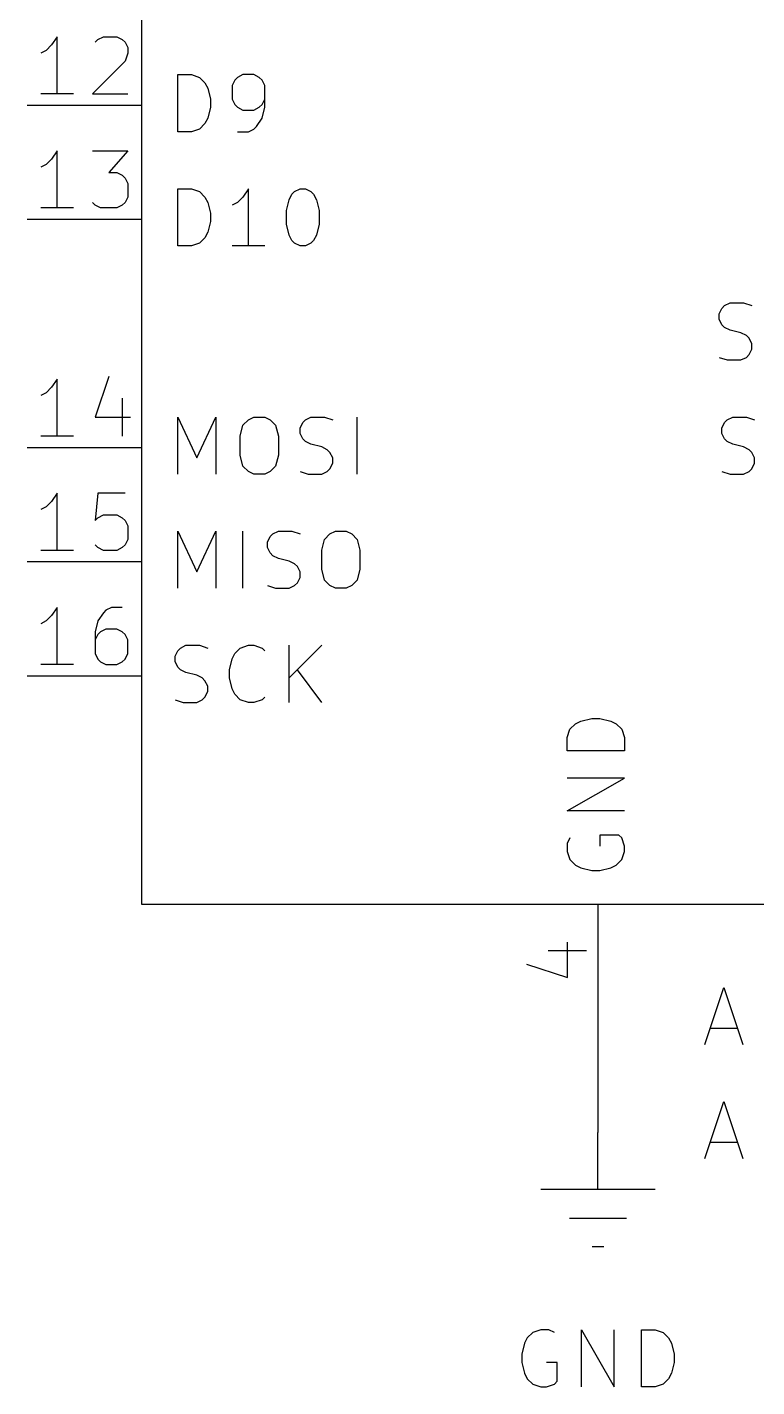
# Model space of a CAD drawing. Extents: x 1.98 to 6.72, y -5.17 to -0.82.
# Drawn here: x 5.4 to 6.039, y -5.173 to -3.982 of the extents above; entities that cross this region are included whole.
import ezdxf

# ---------------------------------------------------------------- set-up
doc = ezdxf.new("R2010")
doc.units = 0
doc.header["$MEASUREMENT"] = 0
for name, color, linetype in [('CYAN2', 4, 'CONTINUOUS'), ('GREEN3', 91, 'CONTINUOUS'), ('LYELLOW', 51, 'CONTINUOUS'), ('RED2', 1, 'CONTINUOUS'), ('RED3', 11, 'CONTINUOUS')]:
    doc.layers.add(name, color=color, linetype=linetype)

msp = doc.modelspace()

# ---------------------------------------------------------------- linework, layer by layer
at = {"layer": 'CYAN2', "linetype": 'CONTINUOUS'}
for p, q in [((5.5319, -4.0731), (5.5319, -4.0231)), ((5.5319, -4.0231), (5.5438, -4.0231)), ((5.5319, -4.0731), (5.5319, -4.0231)), ((5.5319, -4.0231), (5.5438, -4.0231)), ((5.5438, -4.0231), (5.5509, -4.0255)), ((5.5438, -4.0231), (5.5509, -4.0255)), ((5.5509, -4.0255), (5.5557, -4.0303)), ((5.5509, -4.0255), (5.5557, -4.0303)), ((5.5843, -4.0255), (5.5819, -4.0279)), ((5.5843, -4.0255), (5.5819, -4.0279)), ((5.589, -4.0231), (5.5843, -4.0255)), ((5.589, -4.0231), (5.5843, -4.0255)), ((5.5986, -4.0231), (5.589, -4.0231)), ((5.5986, -4.0231), (5.589, -4.0231)), ((5.6033, -4.0255), (5.5986, -4.0231)), ((5.6033, -4.0255), (5.5986, -4.0231)), ((5.6057, -4.0279), (5.6033, -4.0255)), ((5.6057, -4.0279), (5.6033, -4.0255)), ((5.5557, -4.0303), (5.5581, -4.035)), ((5.5557, -4.0303), (5.5581, -4.035)), ((5.5581, -4.035), (5.5605, -4.0446)), ((5.5581, -4.035), (5.5605, -4.0446)), ((5.5819, -4.0279), (5.5795, -4.0327)), ((5.5819, -4.0279), (5.5795, -4.0327)), ((5.5795, -4.0327), (5.5795, -4.0446)), ((5.5795, -4.0327), (5.5795, -4.0446)), ((5.6081, -4.0327), (5.6057, -4.0279)), ((5.6081, -4.0327), (5.6057, -4.0279)), ((5.6081, -4.0517), (5.6081, -4.0327)), ((5.6081, -4.0517), (5.6081, -4.0327)), ((5.5605, -4.0446), (5.5605, -4.0517)), ((5.5605, -4.0446), (5.5605, -4.0517)), ((5.5795, -4.0446), (5.5819, -4.0493)), ((5.5795, -4.0446), (5.5819, -4.0493)), ((5.5819, -4.0493), (5.5843, -4.0517)), ((5.5819, -4.0493), (5.5843, -4.0517)), ((5.6033, -4.0517), (5.6057, -4.0493)), ((5.6033, -4.0517), (5.6057, -4.0493)), ((5.6057, -4.0493), (5.6081, -4.0446)), ((5.6057, -4.0493), (5.6081, -4.0446)), ((5.5581, -4.0612), (5.5557, -4.066)), ((5.5581, -4.0612), (5.5557, -4.066)), ((5.5605, -4.0517), (5.5581, -4.0612)), ((5.5605, -4.0517), (5.5581, -4.0612)), ((5.5843, -4.0517), (5.589, -4.0541)), ((5.5843, -4.0517), (5.589, -4.0541)), ((5.589, -4.0541), (5.5986, -4.0541)), ((5.589, -4.0541), (5.5986, -4.0541)), ((5.5986, -4.0541), (5.6033, -4.0517)), ((5.5986, -4.0541), (5.6033, -4.0517)), ((5.6009, -4.0684), (5.6057, -4.0612)), ((5.6009, -4.0684), (5.6057, -4.0612)), ((5.6057, -4.0612), (5.6081, -4.0517)), ((5.6057, -4.0612), (5.6081, -4.0517)), ((5.5438, -4.0731), (5.5319, -4.0731)), ((5.5438, -4.0731), (5.5319, -4.0731)), ((5.5509, -4.0708), (5.5438, -4.0731)), ((5.5509, -4.0708), (5.5438, -4.0731)), ((5.5557, -4.066), (5.5509, -4.0708)), ((5.5557, -4.066), (5.5509, -4.0708)), ((5.5843, -4.0731), (5.5938, -4.0731)), ((5.5843, -4.0731), (5.5938, -4.0731)), ((5.5938, -4.0731), (5.5986, -4.0708)), ((5.5938, -4.0731), (5.5986, -4.0708)), ((5.5986, -4.0708), (5.6009, -4.0684)), ((5.5986, -4.0708), (5.6009, -4.0684)), ((5.5319, -4.1731), (5.5319, -4.1231)), ((5.5319, -4.1231), (5.5438, -4.1231)), ((5.5319, -4.1731), (5.5319, -4.1231)), ((5.5319, -4.1231), (5.5438, -4.1231)), ((5.5438, -4.1231), (5.5509, -4.1255)), ((5.5438, -4.1231), (5.5509, -4.1255)), ((5.5509, -4.1255), (5.5557, -4.1303)), ((5.5509, -4.1255), (5.5557, -4.1303)), ((5.5557, -4.1303), (5.5581, -4.135)), ((5.5557, -4.1303), (5.5581, -4.135)), ((5.589, -4.1303), (5.5843, -4.135)), ((5.589, -4.1303), (5.5843, -4.135)), ((5.5938, -4.1231), (5.589, -4.1303)), ((5.5938, -4.1231), (5.589, -4.1303)), ((5.5938, -4.1731), (5.5938, -4.1231)), ((5.5938, -4.1731), (5.5938, -4.1231)), ((5.6271, -4.1422), (5.6295, -4.1327)), ((5.6271, -4.1422), (5.6295, -4.1327)), ((5.6295, -4.1327), (5.6319, -4.1279)), ((5.6295, -4.1327), (5.6319, -4.1279)), ((5.6319, -4.1279), (5.6343, -4.1255)), ((5.6319, -4.1279), (5.6343, -4.1255)), ((5.6343, -4.1255), (5.639, -4.1231)), ((5.6343, -4.1255), (5.639, -4.1231)), ((5.639, -4.1231), (5.6438, -4.1231)), ((5.639, -4.1231), (5.6438, -4.1231)), ((5.6438, -4.1231), (5.6486, -4.1255)), ((5.6438, -4.1231), (5.6486, -4.1255)), ((5.6486, -4.1255), (5.6509, -4.1279)), ((5.6486, -4.1255), (5.6509, -4.1279)), ((5.6509, -4.1279), (5.6533, -4.1327)), ((5.6509, -4.1279), (5.6533, -4.1327)), ((5.6533, -4.1327), (5.6557, -4.1422)), ((5.6533, -4.1327), (5.6557, -4.1422)), ((5.5581, -4.135), (5.5605, -4.1446)), ((5.5581, -4.135), (5.5605, -4.1446)), ((5.5605, -4.1446), (5.5605, -4.1517)), ((5.5605, -4.1446), (5.5605, -4.1517)), ((5.5843, -4.135), (5.5795, -4.1374)), ((5.5843, -4.135), (5.5795, -4.1374)), ((5.6271, -4.1541), (5.6271, -4.1422)), ((5.6271, -4.1541), (5.6271, -4.1422)), ((5.6557, -4.1422), (5.6557, -4.1541)), ((5.6557, -4.1422), (5.6557, -4.1541)), ((5.5605, -4.1517), (5.5581, -4.1612)), ((5.5605, -4.1517), (5.5581, -4.1612)), ((5.6295, -4.1636), (5.6271, -4.1541)), ((5.6295, -4.1636), (5.6271, -4.1541)), ((5.6557, -4.1541), (5.6533, -4.1636)), ((5.6557, -4.1541), (5.6533, -4.1636)), ((5.5557, -4.166), (5.5509, -4.1708)), ((5.5557, -4.166), (5.5509, -4.1708)), ((5.5581, -4.1612), (5.5557, -4.166)), ((5.5581, -4.1612), (5.5557, -4.166)), ((5.6319, -4.1684), (5.6295, -4.1636)), ((5.6319, -4.1684), (5.6295, -4.1636)), ((5.6343, -4.1708), (5.6319, -4.1684)), ((5.6343, -4.1708), (5.6319, -4.1684)), ((5.6509, -4.1684), (5.6486, -4.1708)), ((5.6509, -4.1684), (5.6486, -4.1708)), ((5.6533, -4.1636), (5.6509, -4.1684)), ((5.6533, -4.1636), (5.6509, -4.1684)), ((5.5438, -4.1731), (5.5319, -4.1731)), ((5.5438, -4.1731), (5.5319, -4.1731)), ((5.5509, -4.1708), (5.5438, -4.1731)), ((5.5509, -4.1708), (5.5438, -4.1731)), ((5.6081, -4.1731), (5.5795, -4.1731)), ((5.6081, -4.1731), (5.5795, -4.1731)), ((5.639, -4.1731), (5.6343, -4.1708)), ((5.639, -4.1731), (5.6343, -4.1708)), ((5.6438, -4.1731), (5.639, -4.1731)), ((5.6438, -4.1731), (5.639, -4.1731)), ((5.6486, -4.1708), (5.6438, -4.1731)), ((5.6486, -4.1708), (5.6438, -4.1731)), ((6.0062, -4.2327), (6.0086, -4.2279)), ((6.0062, -4.2327), (6.0086, -4.2279)), ((6.0086, -4.2279), (6.0109, -4.2255)), ((6.0086, -4.2279), (6.0109, -4.2255)), ((6.0109, -4.2255), (6.0157, -4.2231)), ((6.0109, -4.2255), (6.0157, -4.2231)), ((6.0157, -4.2231), (6.0276, -4.2231)), ((6.0157, -4.2231), (6.0276, -4.2231)), ((6.0276, -4.2231), (6.0348, -4.2255)), ((6.0276, -4.2231), (6.0348, -4.2255)), ((6.0062, -4.2374), (6.0062, -4.2327)), ((6.0062, -4.2374), (6.0062, -4.2327)), ((6.0086, -4.2422), (6.0062, -4.2374)), ((6.0086, -4.2422), (6.0062, -4.2374)), ((6.0109, -4.2446), (6.0086, -4.2422)), ((6.0109, -4.2446), (6.0086, -4.2422)), ((6.0157, -4.2469), (6.0109, -4.2446)), ((6.0157, -4.2469), (6.0109, -4.2446)), ((6.0252, -4.2493), (6.0157, -4.2469)), ((6.0252, -4.2493), (6.0157, -4.2469)), ((6.03, -4.2517), (6.0252, -4.2493)), ((6.03, -4.2517), (6.0252, -4.2493)), ((6.0324, -4.2541), (6.03, -4.2517)), ((6.0324, -4.2541), (6.03, -4.2517)), ((6.0348, -4.2588), (6.0324, -4.2541)), ((6.0348, -4.2588), (6.0324, -4.2541)), ((6.0324, -4.2684), (6.0348, -4.2636)), ((6.0324, -4.2684), (6.0348, -4.2636)), ((6.0348, -4.2636), (6.0348, -4.2588)), ((6.0348, -4.2636), (6.0348, -4.2588)), ((6.0062, -4.2708), (6.0133, -4.2731)), ((6.0062, -4.2708), (6.0133, -4.2731)), ((6.0133, -4.2731), (6.0252, -4.2731)), ((6.0133, -4.2731), (6.0252, -4.2731)), ((6.0252, -4.2731), (6.03, -4.2708)), ((6.0252, -4.2731), (6.03, -4.2708)), ((6.03, -4.2708), (6.0324, -4.2684)), ((6.03, -4.2708), (6.0324, -4.2684)), ((5.5319, -4.3731), (5.5319, -4.3231)), ((5.5319, -4.3231), (5.5486, -4.3588)), ((5.5319, -4.3731), (5.5319, -4.3231)), ((5.5319, -4.3231), (5.5486, -4.3588)), ((5.5486, -4.3588), (5.5652, -4.3231)), ((5.5486, -4.3588), (5.5652, -4.3231)), ((5.5652, -4.3231), (5.5652, -4.3731)), ((5.5652, -4.3231), (5.5652, -4.3731)), ((5.5938, -4.3255), (5.5986, -4.3231)), ((5.5938, -4.3255), (5.5986, -4.3231)), ((5.5986, -4.3231), (5.6081, -4.3231)), ((5.5986, -4.3231), (5.6081, -4.3231)), ((5.6081, -4.3231), (5.6129, -4.3255)), ((5.6081, -4.3231), (5.6129, -4.3255)), ((5.6438, -4.3255), (5.6486, -4.3231)), ((5.6438, -4.3255), (5.6486, -4.3231)), ((5.6486, -4.3231), (5.6605, -4.3231)), ((5.6486, -4.3231), (5.6605, -4.3231)), ((5.6605, -4.3231), (5.6676, -4.3255)), ((5.6605, -4.3231), (5.6676, -4.3255)), ((5.689, -4.3731), (5.689, -4.3231)), ((5.689, -4.3731), (5.689, -4.3231)), ((6.0133, -4.3255), (6.0181, -4.3231)), ((6.0133, -4.3255), (6.0181, -4.3231)), ((6.0181, -4.3231), (6.03, -4.3231)), ((6.0181, -4.3231), (6.03, -4.3231)), ((6.03, -4.3231), (6.0371, -4.3255)), ((6.03, -4.3231), (6.0371, -4.3255)), ((5.5867, -4.3398), (5.589, -4.3303)), ((5.5867, -4.3398), (5.589, -4.3303)), ((5.589, -4.3303), (5.5938, -4.3255)), ((5.589, -4.3303), (5.5938, -4.3255)), ((5.6129, -4.3255), (5.6176, -4.3303)), ((5.6129, -4.3255), (5.6176, -4.3303)), ((5.6176, -4.3303), (5.62, -4.3398)), ((5.6176, -4.3303), (5.62, -4.3398)), ((5.639, -4.3327), (5.6414, -4.3279)), ((5.639, -4.3327), (5.6414, -4.3279)), ((5.639, -4.3374), (5.639, -4.3327)), ((5.639, -4.3374), (5.639, -4.3327)), ((5.6414, -4.3279), (5.6438, -4.3255)), ((5.6414, -4.3279), (5.6438, -4.3255)), ((6.0086, -4.3327), (6.0109, -4.3279)), ((6.0086, -4.3327), (6.0109, -4.3279)), ((6.0086, -4.3374), (6.0086, -4.3327)), ((6.0086, -4.3374), (6.0086, -4.3327)), ((6.0109, -4.3279), (6.0133, -4.3255)), ((6.0109, -4.3279), (6.0133, -4.3255)), ((5.5867, -4.3565), (5.5867, -4.3398)), ((5.5867, -4.3565), (5.5867, -4.3398)), ((5.62, -4.3398), (5.62, -4.3565)), ((5.62, -4.3398), (5.62, -4.3565)), ((5.6414, -4.3422), (5.639, -4.3374)), ((5.6414, -4.3422), (5.639, -4.3374)), ((5.6438, -4.3446), (5.6414, -4.3422)), ((5.6438, -4.3446), (5.6414, -4.3422)), ((5.6486, -4.3469), (5.6438, -4.3446)), ((5.6486, -4.3469), (5.6438, -4.3446)), ((5.6581, -4.3493), (5.6486, -4.3469)), ((5.6581, -4.3493), (5.6486, -4.3469)), ((6.0109, -4.3422), (6.0086, -4.3374)), ((6.0109, -4.3422), (6.0086, -4.3374)), ((6.0133, -4.3446), (6.0109, -4.3422)), ((6.0133, -4.3446), (6.0109, -4.3422)), ((6.0181, -4.3469), (6.0133, -4.3446)), ((6.0181, -4.3469), (6.0133, -4.3446)), ((6.0276, -4.3493), (6.0181, -4.3469)), ((6.0276, -4.3493), (6.0181, -4.3469)), ((5.589, -4.366), (5.5867, -4.3565)), ((5.589, -4.366), (5.5867, -4.3565)), ((5.62, -4.3565), (5.6176, -4.366)), ((5.62, -4.3565), (5.6176, -4.366)), ((5.6629, -4.3517), (5.6581, -4.3493)), ((5.6629, -4.3517), (5.6581, -4.3493)), ((5.6652, -4.3541), (5.6629, -4.3517)), ((5.6652, -4.3541), (5.6629, -4.3517)), ((5.6676, -4.3588), (5.6652, -4.3541)), ((5.6676, -4.3588), (5.6652, -4.3541)), ((5.6676, -4.3636), (5.6676, -4.3588)), ((5.6676, -4.3636), (5.6676, -4.3588)), ((6.0324, -4.3517), (6.0276, -4.3493)), ((6.0324, -4.3517), (6.0276, -4.3493)), ((6.0348, -4.3541), (6.0324, -4.3517)), ((6.0348, -4.3541), (6.0324, -4.3517)), ((6.0371, -4.3588), (6.0348, -4.3541)), ((6.0371, -4.3588), (6.0348, -4.3541)), ((6.0371, -4.3636), (6.0371, -4.3588)), ((6.0371, -4.3636), (6.0371, -4.3588)), ((5.5938, -4.3708), (5.589, -4.366)), ((5.5938, -4.3708), (5.589, -4.366)), ((5.5986, -4.3731), (5.5938, -4.3708)), ((5.5986, -4.3731), (5.5938, -4.3708)), ((5.6129, -4.3708), (5.6081, -4.3731)), ((5.6129, -4.3708), (5.6081, -4.3731)), ((5.6176, -4.366), (5.6129, -4.3708)), ((5.6176, -4.366), (5.6129, -4.3708)), ((5.639, -4.3708), (5.6462, -4.3731)), ((5.639, -4.3708), (5.6462, -4.3731)), ((5.6581, -4.3731), (5.6629, -4.3708)), ((5.6581, -4.3731), (5.6629, -4.3708)), ((5.6629, -4.3708), (5.6652, -4.3684)), ((5.6629, -4.3708), (5.6652, -4.3684)), ((5.6652, -4.3684), (5.6676, -4.3636)), ((5.6652, -4.3684), (5.6676, -4.3636)), ((6.0086, -4.3708), (6.0157, -4.3731)), ((6.0086, -4.3708), (6.0157, -4.3731)), ((6.0276, -4.3731), (6.0324, -4.3708)), ((6.0276, -4.3731), (6.0324, -4.3708)), ((6.0324, -4.3708), (6.0348, -4.3684)), ((6.0324, -4.3708), (6.0348, -4.3684)), ((6.0348, -4.3684), (6.0371, -4.3636)), ((6.0348, -4.3684), (6.0371, -4.3636)), ((5.6081, -4.3731), (5.5986, -4.3731)), ((5.6081, -4.3731), (5.5986, -4.3731)), ((5.6462, -4.3731), (5.6581, -4.3731)), ((5.6462, -4.3731), (5.6581, -4.3731)), ((6.0157, -4.3731), (6.0276, -4.3731)), ((6.0157, -4.3731), (6.0276, -4.3731)), ((5.5319, -4.4731), (5.5319, -4.4231)), ((5.5319, -4.4231), (5.5486, -4.4588)), ((5.5319, -4.4731), (5.5319, -4.4231)), ((5.5319, -4.4231), (5.5486, -4.4588)), ((5.5486, -4.4588), (5.5652, -4.4231)), ((5.5486, -4.4588), (5.5652, -4.4231)), ((5.5652, -4.4231), (5.5652, -4.4731)), ((5.5652, -4.4231), (5.5652, -4.4731)), ((5.589, -4.4731), (5.589, -4.4231)), ((5.589, -4.4731), (5.589, -4.4231)), ((5.6105, -4.4327), (5.6129, -4.4279)), ((5.6105, -4.4327), (5.6129, -4.4279)), ((5.6129, -4.4279), (5.6152, -4.4255)), ((5.6129, -4.4279), (5.6152, -4.4255)), ((5.6152, -4.4255), (5.62, -4.4231)), ((5.6152, -4.4255), (5.62, -4.4231)), ((5.62, -4.4231), (5.6319, -4.4231)), ((5.62, -4.4231), (5.6319, -4.4231)), ((5.6319, -4.4231), (5.639, -4.4255)), ((5.6319, -4.4231), (5.639, -4.4255)), ((5.6581, -4.4398), (5.6605, -4.4303)), ((5.6581, -4.4398), (5.6605, -4.4303)), ((5.6605, -4.4303), (5.6652, -4.4255)), ((5.6605, -4.4303), (5.6652, -4.4255)), ((5.6652, -4.4255), (5.67, -4.4231)), ((5.6652, -4.4255), (5.67, -4.4231)), ((5.67, -4.4231), (5.6795, -4.4231)), ((5.67, -4.4231), (5.6795, -4.4231)), ((5.6795, -4.4231), (5.6843, -4.4255)), ((5.6795, -4.4231), (5.6843, -4.4255)), ((5.6843, -4.4255), (5.689, -4.4303)), ((5.6843, -4.4255), (5.689, -4.4303)), ((5.689, -4.4303), (5.6914, -4.4398)), ((5.689, -4.4303), (5.6914, -4.4398)), ((5.6105, -4.4374), (5.6105, -4.4327)), ((5.6105, -4.4374), (5.6105, -4.4327)), ((5.6129, -4.4422), (5.6105, -4.4374)), ((5.6129, -4.4422), (5.6105, -4.4374)), ((5.6152, -4.4446), (5.6129, -4.4422)), ((5.6152, -4.4446), (5.6129, -4.4422)), ((5.6581, -4.4565), (5.6581, -4.4398)), ((5.6581, -4.4565), (5.6581, -4.4398)), ((5.6914, -4.4398), (5.6914, -4.4565)), ((5.6914, -4.4398), (5.6914, -4.4565)), ((5.62, -4.4469), (5.6152, -4.4446)), ((5.62, -4.4469), (5.6152, -4.4446)), ((5.6295, -4.4493), (5.62, -4.4469)), ((5.6295, -4.4493), (5.62, -4.4469)), ((5.6343, -4.4517), (5.6295, -4.4493)), ((5.6343, -4.4517), (5.6295, -4.4493)), ((5.6367, -4.4541), (5.6343, -4.4517)), ((5.6367, -4.4541), (5.6343, -4.4517)), ((5.639, -4.4588), (5.6367, -4.4541)), ((5.639, -4.4588), (5.6367, -4.4541)), ((5.6367, -4.4684), (5.639, -4.4636)), ((5.6367, -4.4684), (5.639, -4.4636)), ((5.639, -4.4636), (5.639, -4.4588)), ((5.639, -4.4636), (5.639, -4.4588)), ((5.6605, -4.466), (5.6581, -4.4565)), ((5.6605, -4.466), (5.6581, -4.4565)), ((5.6652, -4.4708), (5.6605, -4.466)), ((5.6652, -4.4708), (5.6605, -4.466)), ((5.689, -4.466), (5.6843, -4.4708)), ((5.689, -4.466), (5.6843, -4.4708)), ((5.6914, -4.4565), (5.689, -4.466)), ((5.6914, -4.4565), (5.689, -4.466)), ((5.6105, -4.4708), (5.6176, -4.4731)), ((5.6105, -4.4708), (5.6176, -4.4731)), ((5.6176, -4.4731), (5.6295, -4.4731)), ((5.6176, -4.4731), (5.6295, -4.4731)), ((5.6295, -4.4731), (5.6343, -4.4708)), ((5.6295, -4.4731), (5.6343, -4.4708)), ((5.6343, -4.4708), (5.6367, -4.4684)), ((5.6343, -4.4708), (5.6367, -4.4684)), ((5.67, -4.4731), (5.6652, -4.4708)), ((5.67, -4.4731), (5.6652, -4.4708)), ((5.6795, -4.4731), (5.67, -4.4731)), ((5.6795, -4.4731), (5.67, -4.4731)), ((5.6843, -4.4708), (5.6795, -4.4731)), ((5.6843, -4.4708), (5.6795, -4.4731)), ((5.5319, -4.5279), (5.5343, -4.5255)), ((5.5319, -4.5279), (5.5343, -4.5255)), ((5.5343, -4.5255), (5.539, -4.5231)), ((5.5343, -4.5255), (5.539, -4.5231)), ((5.539, -4.5231), (5.5509, -4.5231)), ((5.539, -4.5231), (5.5509, -4.5231)), ((5.5509, -4.5231), (5.5581, -4.5255)), ((5.5509, -4.5231), (5.5581, -4.5255)), ((5.5819, -4.5303), (5.5867, -4.5255)), ((5.5819, -4.5303), (5.5867, -4.5255)), ((5.5867, -4.5255), (5.5938, -4.5231)), ((5.5867, -4.5255), (5.5938, -4.5231)), ((5.5938, -4.5231), (5.5986, -4.5231)), ((5.5938, -4.5231), (5.5986, -4.5231)), ((5.5986, -4.5231), (5.6057, -4.5255)), ((5.5986, -4.5231), (5.6057, -4.5255)), ((5.6057, -4.5255), (5.6081, -4.5279)), ((5.6057, -4.5255), (5.6081, -4.5279)), ((5.6295, -4.5731), (5.6295, -4.5231)), ((5.6581, -4.5231), (5.6295, -4.5517)), ((5.6295, -4.5731), (5.6295, -4.5231)), ((5.6581, -4.5231), (5.6295, -4.5517)), ((5.5295, -4.5327), (5.5319, -4.5279)), ((5.5295, -4.5327), (5.5319, -4.5279)), ((5.5295, -4.5374), (5.5295, -4.5327)), ((5.5295, -4.5374), (5.5295, -4.5327)), ((5.5319, -4.5422), (5.5295, -4.5374)), ((5.5319, -4.5422), (5.5295, -4.5374)), ((5.5771, -4.5446), (5.5795, -4.535)), ((5.5771, -4.5446), (5.5795, -4.535)), ((5.5795, -4.535), (5.5819, -4.5303)), ((5.5795, -4.535), (5.5819, -4.5303)), ((5.5343, -4.5446), (5.5319, -4.5422)), ((5.5343, -4.5446), (5.5319, -4.5422)), ((5.539, -4.5469), (5.5343, -4.5446)), ((5.539, -4.5469), (5.5343, -4.5446)), ((5.5486, -4.5493), (5.539, -4.5469)), ((5.5486, -4.5493), (5.539, -4.5469)), ((5.5533, -4.5517), (5.5486, -4.5493)), ((5.5533, -4.5517), (5.5486, -4.5493)), ((5.5771, -4.5517), (5.5771, -4.5446)), ((5.5771, -4.5517), (5.5771, -4.5446)), ((5.6581, -4.5731), (5.6367, -4.5446)), ((5.6581, -4.5731), (5.6367, -4.5446)), ((5.5557, -4.5541), (5.5533, -4.5517)), ((5.5557, -4.5541), (5.5533, -4.5517)), ((5.5581, -4.5588), (5.5557, -4.5541)), ((5.5581, -4.5588), (5.5557, -4.5541)), ((5.5581, -4.5636), (5.5581, -4.5588)), ((5.5581, -4.5636), (5.5581, -4.5588)), ((5.5795, -4.5612), (5.5771, -4.5517)), ((5.5795, -4.5612), (5.5771, -4.5517)), ((5.5819, -4.566), (5.5795, -4.5612)), ((5.5819, -4.566), (5.5795, -4.5612)), ((5.5295, -4.5708), (5.5367, -4.5731)), ((5.5295, -4.5708), (5.5367, -4.5731)), ((5.5367, -4.5731), (5.5486, -4.5731)), ((5.5367, -4.5731), (5.5486, -4.5731)), ((5.5486, -4.5731), (5.5533, -4.5708)), ((5.5486, -4.5731), (5.5533, -4.5708)), ((5.5533, -4.5708), (5.5557, -4.5684)), ((5.5533, -4.5708), (5.5557, -4.5684)), ((5.5557, -4.5684), (5.5581, -4.5636)), ((5.5557, -4.5684), (5.5581, -4.5636)), ((5.5867, -4.5708), (5.5819, -4.566)), ((5.5867, -4.5708), (5.5819, -4.566)), ((5.5938, -4.5731), (5.5867, -4.5708)), ((5.5938, -4.5731), (5.5867, -4.5708)), ((5.5986, -4.5731), (5.5938, -4.5731)), ((5.5986, -4.5731), (5.5938, -4.5731)), ((5.6057, -4.5708), (5.5986, -4.5731)), ((5.6057, -4.5708), (5.5986, -4.5731)), ((5.6081, -4.5684), (5.6057, -4.5708)), ((5.6081, -4.5684), (5.6057, -4.5708)), ((5.8731, -4.6038), (5.8755, -4.5967)), ((5.8731, -4.6038), (5.8755, -4.5967)), ((5.8755, -4.5967), (5.8803, -4.5919)), ((5.8755, -4.5967), (5.8803, -4.5919)), ((5.8803, -4.5919), (5.885, -4.5895)), ((5.8803, -4.5919), (5.885, -4.5895)), ((5.885, -4.5895), (5.8946, -4.5871)), ((5.885, -4.5895), (5.8946, -4.5871)), ((5.8946, -4.5871), (5.9017, -4.5871)), ((5.8946, -4.5871), (5.9017, -4.5871)), ((5.9017, -4.5871), (5.9112, -4.5895)), ((5.9017, -4.5871), (5.9112, -4.5895)), ((5.9112, -4.5895), (5.916, -4.5919)), ((5.9112, -4.5895), (5.916, -4.5919)), ((5.916, -4.5919), (5.9208, -4.5967)), ((5.916, -4.5919), (5.9208, -4.5967)), ((5.9208, -4.5967), (5.9231, -4.6038)), ((5.9208, -4.5967), (5.9231, -4.6038)), ((5.8731, -4.6157), (5.8731, -4.6038)), ((5.8731, -4.6157), (5.8731, -4.6038)), ((5.9231, -4.6038), (5.9231, -4.6157)), ((5.9231, -4.6038), (5.9231, -4.6157)), ((5.9231, -4.6157), (5.8731, -4.6157)), ((5.9231, -4.6157), (5.8731, -4.6157)), ((5.8731, -4.6681), (5.9231, -4.6395)), ((5.9231, -4.6395), (5.8731, -4.6395)), ((5.8731, -4.6681), (5.9231, -4.6395)), ((5.9231, -4.6395), (5.8731, -4.6395)), ((5.9231, -4.6681), (5.8731, -4.6681)), ((5.9231, -4.6681), (5.8731, -4.6681)), ((5.8755, -4.6919), (5.8731, -4.6967)), ((5.8755, -4.6919), (5.8731, -4.6967)), ((5.9184, -4.6895), (5.9017, -4.6895)), ((5.9017, -4.6895), (5.9017, -4.699)), ((5.9184, -4.6895), (5.9017, -4.6895)), ((5.9017, -4.6895), (5.9017, -4.699)), ((5.9208, -4.6919), (5.9184, -4.6895)), ((5.9208, -4.6919), (5.9184, -4.6895)), ((5.9231, -4.699), (5.9208, -4.6919)), ((5.9231, -4.699), (5.9208, -4.6919)), ((5.8731, -4.6967), (5.8731, -4.7038)), ((5.8731, -4.6967), (5.8731, -4.7038)), ((5.8731, -4.7038), (5.8755, -4.7109)), ((5.8731, -4.7038), (5.8755, -4.7109)), ((5.9208, -4.7109), (5.9231, -4.7038)), ((5.9208, -4.7109), (5.9231, -4.7038)), ((5.9231, -4.7038), (5.9231, -4.699)), ((5.9231, -4.7038), (5.9231, -4.699)), ((5.8755, -4.7109), (5.8803, -4.7157)), ((5.8755, -4.7109), (5.8803, -4.7157)), ((5.8803, -4.7157), (5.885, -4.7181)), ((5.8803, -4.7157), (5.885, -4.7181)), ((5.9112, -4.7181), (5.916, -4.7157)), ((5.9112, -4.7181), (5.916, -4.7157)), ((5.916, -4.7157), (5.9208, -4.7109)), ((5.916, -4.7157), (5.9208, -4.7109)), ((5.885, -4.7181), (5.8946, -4.7205)), ((5.885, -4.7181), (5.8946, -4.7205)), ((5.8946, -4.7205), (5.9017, -4.7205)), ((5.8946, -4.7205), (5.9017, -4.7205)), ((5.9017, -4.7205), (5.9112, -4.7181)), ((5.9017, -4.7205), (5.9112, -4.7181)), ((5.9935, -4.8728), (6.0102, -4.8228)), ((5.9935, -4.8728), (6.0102, -4.8228)), ((6.0102, -4.8228), (6.0269, -4.8728)), ((6.0102, -4.8228), (6.0269, -4.8728)), ((5.9983, -4.8585), (6.0221, -4.8585)), ((5.9983, -4.8585), (6.0221, -4.8585)), ((5.9935, -4.9728), (6.0102, -4.9228)), ((5.9935, -4.9728), (6.0102, -4.9228)), ((6.0102, -4.9228), (6.0269, -4.9728)), ((6.0102, -4.9228), (6.0269, -4.9728)), ((5.9983, -4.9585), (6.0221, -4.9585)), ((5.9983, -4.9585), (6.0221, -4.9585)), ((5.8381, -5.1299), (5.8357, -5.1347)), ((5.8381, -5.1299), (5.8357, -5.1347)), ((5.8429, -5.1252), (5.8381, -5.1299)), ((5.8429, -5.1252), (5.8381, -5.1299)), ((5.85, -5.1228), (5.8429, -5.1252)), ((5.85, -5.1228), (5.8429, -5.1252)), ((5.8571, -5.1228), (5.85, -5.1228)), ((5.8571, -5.1228), (5.85, -5.1228)), ((5.8619, -5.1252), (5.8571, -5.1228)), ((5.8619, -5.1252), (5.8571, -5.1228)), ((5.8857, -5.1728), (5.8857, -5.1228)), ((5.8857, -5.1228), (5.9143, -5.1728)), ((5.8857, -5.1728), (5.8857, -5.1228)), ((5.8857, -5.1228), (5.9143, -5.1728)), ((5.9143, -5.1728), (5.9143, -5.1228)), ((5.9143, -5.1728), (5.9143, -5.1228)), ((5.9381, -5.1728), (5.9381, -5.1228)), ((5.9381, -5.1228), (5.95, -5.1228)), ((5.9381, -5.1728), (5.9381, -5.1228)), ((5.9381, -5.1228), (5.95, -5.1228)), ((5.95, -5.1228), (5.9571, -5.1252)), ((5.95, -5.1228), (5.9571, -5.1252)), ((5.9571, -5.1252), (5.9619, -5.1299)), ((5.9571, -5.1252), (5.9619, -5.1299)), ((5.9619, -5.1299), (5.9643, -5.1347)), ((5.9619, -5.1299), (5.9643, -5.1347)), ((5.8357, -5.1347), (5.8333, -5.1442)), ((5.8357, -5.1347), (5.8333, -5.1442)), ((5.8333, -5.1442), (5.8333, -5.1514)), ((5.8333, -5.1442), (5.8333, -5.1514)), ((5.9643, -5.1347), (5.9667, -5.1442)), ((5.9643, -5.1347), (5.9667, -5.1442)), ((5.9667, -5.1442), (5.9667, -5.1514)), ((5.9667, -5.1442), (5.9667, -5.1514)), ((5.8333, -5.1514), (5.8357, -5.1609)), ((5.8333, -5.1514), (5.8357, -5.1609)), ((5.8643, -5.1514), (5.8548, -5.1514)), ((5.8643, -5.1514), (5.8548, -5.1514)), ((5.8643, -5.168), (5.8643, -5.1514)), ((5.8643, -5.168), (5.8643, -5.1514)), ((5.9667, -5.1514), (5.9643, -5.1609)), ((5.9667, -5.1514), (5.9643, -5.1609)), ((5.8357, -5.1609), (5.8381, -5.1657)), ((5.8357, -5.1609), (5.8381, -5.1657)), ((5.8381, -5.1657), (5.8429, -5.1704)), ((5.8381, -5.1657), (5.8429, -5.1704)), ((5.8619, -5.1704), (5.8643, -5.168)), ((5.8619, -5.1704), (5.8643, -5.168)), ((5.9619, -5.1657), (5.9571, -5.1704)), ((5.9619, -5.1657), (5.9571, -5.1704)), ((5.9643, -5.1609), (5.9619, -5.1657)), ((5.9643, -5.1609), (5.9619, -5.1657)), ((5.8429, -5.1704), (5.85, -5.1728)), ((5.8429, -5.1704), (5.85, -5.1728)), ((5.85, -5.1728), (5.8548, -5.1728)), ((5.85, -5.1728), (5.8548, -5.1728)), ((5.8548, -5.1728), (5.8619, -5.1704)), ((5.8548, -5.1728), (5.8619, -5.1704)), ((5.95, -5.1728), (5.9381, -5.1728)), ((5.95, -5.1728), (5.9381, -5.1728)), ((5.9571, -5.1704), (5.95, -5.1728)), ((5.9571, -5.1704), (5.95, -5.1728))]:
    msp.add_line(p, q, dxfattribs=at)
at = {"layer": 'GREEN3', "linetype": 'CONTINUOUS'}
msp.add_line((5.9, -4.85), (5.9, -4.95), dxfattribs=at)
at = {"layer": 'LYELLOW', "linetype": 'CONTINUOUS'}
for p, q in [((5.5, -2.95), (5.5, -4.75)), ((5.5, -4.75), (6.3, -4.75))]:
    msp.add_line(p, q, dxfattribs=at)
at = {"layer": 'RED2', "linetype": 'CONTINUOUS'}
for p, q in [((5.5, -2.95), (5.5, -4.75)), ((5.5, -4.05), (5.4, -4.05)), ((5.5, -4.05), (5.4, -4.05)), ((5.5, -4.15), (5.4, -4.15)), ((5.5, -4.15), (5.4, -4.15)), ((5.5, -4.35), (5.4, -4.35)), ((5.5, -4.35), (5.4, -4.35)), ((5.5, -4.45), (5.4, -4.45)), ((5.5, -4.45), (5.4, -4.45)), ((5.5, -4.55), (5.4, -4.55)), ((5.5, -4.55), (5.4, -4.55)), ((5.5, -4.75), (6.3, -4.75)), ((5.9, -4.75), (5.9, -4.85)), ((5.9, -4.75), (5.9, -4.85)), ((5.9, -5), (5.9, -4.95)), ((5.95, -5), (5.85, -5)), ((5.875, -5.025), (5.925, -5.025)), ((5.895, -5.05), (5.905, -5.05))]:
    msp.add_line(p, q, dxfattribs=at)
at = {"layer": 'RED3', "linetype": 'CONTINUOUS'}
for p, q in [((5.4262, -3.9899), (5.4214, -3.997)), ((5.4262, -3.9899), (5.4214, -3.997)), ((5.4262, -4.0399), (5.4262, -3.9899)), ((5.4262, -4.0399), (5.4262, -3.9899)), ((5.4619, -3.9923), (5.4667, -3.9899)), ((5.4619, -3.9923), (5.4667, -3.9899)), ((5.4667, -3.9899), (5.4786, -3.9899)), ((5.4667, -3.9899), (5.4786, -3.9899)), ((5.4786, -3.9899), (5.4833, -3.9923)), ((5.4786, -3.9899), (5.4833, -3.9923)), ((5.4167, -4.0018), (5.4119, -4.0042)), ((5.4167, -4.0018), (5.4119, -4.0042)), ((5.4214, -3.997), (5.4167, -4.0018)), ((5.4214, -3.997), (5.4167, -4.0018)), ((5.4595, -3.9946), (5.4619, -3.9923)), ((5.4595, -3.9946), (5.4619, -3.9923)), ((5.4833, -3.9923), (5.4857, -3.9946)), ((5.4833, -3.9923), (5.4857, -3.9946)), ((5.4857, -3.9946), (5.4881, -3.9994)), ((5.4857, -3.9946), (5.4881, -3.9994)), ((5.4881, -3.9994), (5.4881, -4.0042)), ((5.4881, -3.9994), (5.4881, -4.0042)), ((5.4857, -4.0113), (5.4571, -4.0399)), ((5.4857, -4.0113), (5.4571, -4.0399)), ((5.4881, -4.0042), (5.4857, -4.0113)), ((5.4881, -4.0042), (5.4857, -4.0113)), ((5.4405, -4.0399), (5.4119, -4.0399)), ((5.4405, -4.0399), (5.4119, -4.0399)), ((5.4571, -4.0399), (5.4881, -4.0399)), ((5.4571, -4.0399), (5.4881, -4.0399)), ((5.4214, -4.097), (5.4167, -4.1018)), ((5.4214, -4.097), (5.4167, -4.1018)), ((5.4262, -4.0899), (5.4214, -4.097)), ((5.4262, -4.0899), (5.4214, -4.097)), ((5.4262, -4.1399), (5.4262, -4.0899)), ((5.4262, -4.1399), (5.4262, -4.0899)), ((5.4571, -4.0899), (5.4881, -4.0899)), ((5.4571, -4.0899), (5.4881, -4.0899)), ((5.4881, -4.0899), (5.4714, -4.1089)), ((5.4881, -4.0899), (5.4714, -4.1089)), ((5.4167, -4.1018), (5.4119, -4.1042)), ((5.4167, -4.1018), (5.4119, -4.1042)), ((5.4714, -4.1089), (5.4786, -4.1089)), ((5.4714, -4.1089), (5.4786, -4.1089)), ((5.4786, -4.1089), (5.4833, -4.1113)), ((5.4786, -4.1089), (5.4833, -4.1113)), ((5.4833, -4.1113), (5.4857, -4.1137)), ((5.4833, -4.1113), (5.4857, -4.1137)), ((5.4857, -4.1137), (5.4881, -4.1184)), ((5.4857, -4.1137), (5.4881, -4.1184)), ((5.4881, -4.1184), (5.4881, -4.1304)), ((5.4881, -4.1184), (5.4881, -4.1304)), ((5.4881, -4.1304), (5.4857, -4.1351)), ((5.4881, -4.1304), (5.4857, -4.1351)), ((5.4405, -4.1399), (5.4119, -4.1399)), ((5.4405, -4.1399), (5.4119, -4.1399)), ((5.4595, -4.1375), (5.4571, -4.1351)), ((5.4595, -4.1375), (5.4571, -4.1351)), ((5.4643, -4.1399), (5.4595, -4.1375)), ((5.4643, -4.1399), (5.4595, -4.1375)), ((5.4786, -4.1399), (5.4643, -4.1399)), ((5.4786, -4.1399), (5.4643, -4.1399)), ((5.4833, -4.1375), (5.4786, -4.1399)), ((5.4833, -4.1375), (5.4786, -4.1399)), ((5.4857, -4.1351), (5.4833, -4.1375)), ((5.4857, -4.1351), (5.4833, -4.1375)), ((5.4714, -4.2875), (5.4595, -4.3232)), ((5.4714, -4.2875), (5.4595, -4.3232)), ((5.4214, -4.297), (5.4167, -4.3018)), ((5.4214, -4.297), (5.4167, -4.3018)), ((5.4262, -4.2899), (5.4214, -4.297)), ((5.4262, -4.2899), (5.4214, -4.297)), ((5.4262, -4.3399), (5.4262, -4.2899)), ((5.4262, -4.3399), (5.4262, -4.2899)), ((5.4167, -4.3018), (5.4119, -4.3042)), ((5.4167, -4.3018), (5.4119, -4.3042)), ((5.4833, -4.3065), (5.4833, -4.3399)), ((5.4833, -4.3065), (5.4833, -4.3399)), ((5.4595, -4.3232), (5.4905, -4.3232)), ((5.4595, -4.3232), (5.4905, -4.3232)), ((5.4405, -4.3399), (5.4119, -4.3399)), ((5.4405, -4.3399), (5.4119, -4.3399)), ((5.4262, -4.3899), (5.4214, -4.397)), ((5.4262, -4.3899), (5.4214, -4.397)), ((5.4262, -4.4399), (5.4262, -4.3899)), ((5.4262, -4.4399), (5.4262, -4.3899)), ((5.4619, -4.3899), (5.4595, -4.4137)), ((5.4619, -4.3899), (5.4595, -4.4137)), ((5.4857, -4.3899), (5.4619, -4.3899)), ((5.4857, -4.3899), (5.4619, -4.3899)), ((5.4167, -4.4018), (5.4119, -4.4042)), ((5.4167, -4.4018), (5.4119, -4.4042)), ((5.4214, -4.397), (5.4167, -4.4018)), ((5.4214, -4.397), (5.4167, -4.4018)), ((5.4595, -4.4137), (5.4619, -4.4113)), ((5.4595, -4.4137), (5.4619, -4.4113)), ((5.4619, -4.4113), (5.4667, -4.4089)), ((5.4619, -4.4113), (5.4667, -4.4089)), ((5.4667, -4.4089), (5.4786, -4.4089)), ((5.4667, -4.4089), (5.4786, -4.4089)), ((5.4786, -4.4089), (5.4833, -4.4113)), ((5.4786, -4.4089), (5.4833, -4.4113)), ((5.4833, -4.4113), (5.4857, -4.4137)), ((5.4833, -4.4113), (5.4857, -4.4137)), ((5.4857, -4.4137), (5.4881, -4.4184)), ((5.4857, -4.4137), (5.4881, -4.4184)), ((5.4881, -4.4184), (5.4881, -4.4304)), ((5.4881, -4.4184), (5.4881, -4.4304)), ((5.4881, -4.4304), (5.4857, -4.4351)), ((5.4881, -4.4304), (5.4857, -4.4351)), ((5.4405, -4.4399), (5.4119, -4.4399)), ((5.4405, -4.4399), (5.4119, -4.4399)), ((5.4619, -4.4375), (5.4595, -4.4351)), ((5.4619, -4.4375), (5.4595, -4.4351)), ((5.4667, -4.4399), (5.4619, -4.4375)), ((5.4667, -4.4399), (5.4619, -4.4375)), ((5.4786, -4.4399), (5.4667, -4.4399)), ((5.4786, -4.4399), (5.4667, -4.4399)), ((5.4833, -4.4375), (5.4786, -4.4399)), ((5.4833, -4.4375), (5.4786, -4.4399)), ((5.4857, -4.4351), (5.4833, -4.4375)), ((5.4857, -4.4351), (5.4833, -4.4375)), ((5.4262, -4.4899), (5.4214, -4.497)), ((5.4262, -4.4899), (5.4214, -4.497)), ((5.4262, -4.5399), (5.4262, -4.4899)), ((5.4262, -4.5399), (5.4262, -4.4899)), ((5.4738, -4.4899), (5.469, -4.4923)), ((5.4738, -4.4899), (5.469, -4.4923)), ((5.4833, -4.4899), (5.4738, -4.4899)), ((5.4833, -4.4899), (5.4738, -4.4899)), ((5.4167, -4.5018), (5.4119, -4.5042)), ((5.4167, -4.5018), (5.4119, -4.5042)), ((5.4214, -4.497), (5.4167, -4.5018)), ((5.4214, -4.497), (5.4167, -4.5018)), ((5.4619, -4.5018), (5.4595, -4.5113)), ((5.4619, -4.5018), (5.4595, -4.5113)), ((5.4667, -4.4946), (5.4619, -4.5018)), ((5.4667, -4.4946), (5.4619, -4.5018)), ((5.469, -4.4923), (5.4667, -4.4946)), ((5.469, -4.4923), (5.4667, -4.4946)), ((5.4595, -4.5113), (5.4595, -4.5304)), ((5.4595, -4.5113), (5.4595, -4.5304)), ((5.4619, -4.5137), (5.4595, -4.5184)), ((5.4619, -4.5137), (5.4595, -4.5184)), ((5.4643, -4.5113), (5.4619, -4.5137)), ((5.4643, -4.5113), (5.4619, -4.5137)), ((5.469, -4.5089), (5.4643, -4.5113)), ((5.469, -4.5089), (5.4643, -4.5113)), ((5.4786, -4.5089), (5.469, -4.5089)), ((5.4786, -4.5089), (5.469, -4.5089)), ((5.4833, -4.5113), (5.4786, -4.5089)), ((5.4833, -4.5113), (5.4786, -4.5089)), ((5.4857, -4.5137), (5.4833, -4.5113)), ((5.4857, -4.5137), (5.4833, -4.5113)), ((5.4881, -4.5184), (5.4857, -4.5137)), ((5.4881, -4.5184), (5.4857, -4.5137)), ((5.4881, -4.5304), (5.4881, -4.5184)), ((5.4881, -4.5304), (5.4881, -4.5184)), ((5.4595, -4.5304), (5.4619, -4.5351)), ((5.4595, -4.5304), (5.4619, -4.5351)), ((5.4619, -4.5351), (5.4643, -4.5375)), ((5.4619, -4.5351), (5.4643, -4.5375)), ((5.4643, -4.5375), (5.469, -4.5399)), ((5.4643, -4.5375), (5.469, -4.5399)), ((5.4786, -4.5399), (5.4833, -4.5375)), ((5.4786, -4.5399), (5.4833, -4.5375)), ((5.4833, -4.5375), (5.4857, -4.5351)), ((5.4833, -4.5375), (5.4857, -4.5351)), ((5.4857, -4.5351), (5.4881, -4.5304)), ((5.4857, -4.5351), (5.4881, -4.5304)), ((5.4405, -4.5399), (5.4119, -4.5399)), ((5.4405, -4.5399), (5.4119, -4.5399)), ((5.469, -4.5399), (5.4786, -4.5399)), ((5.469, -4.5399), (5.4786, -4.5399)), ((5.8732, -4.8143), (5.8732, -4.7833)), ((5.8732, -4.8143), (5.8732, -4.7833)), ((5.8565, -4.7905), (5.8899, -4.7905)), ((5.8565, -4.7905), (5.8899, -4.7905)), ((5.8375, -4.8024), (5.8732, -4.8143)), ((5.8375, -4.8024), (5.8732, -4.8143))]:
    msp.add_line(p, q, dxfattribs=at)

doc.saveas('drawing.dxf')
